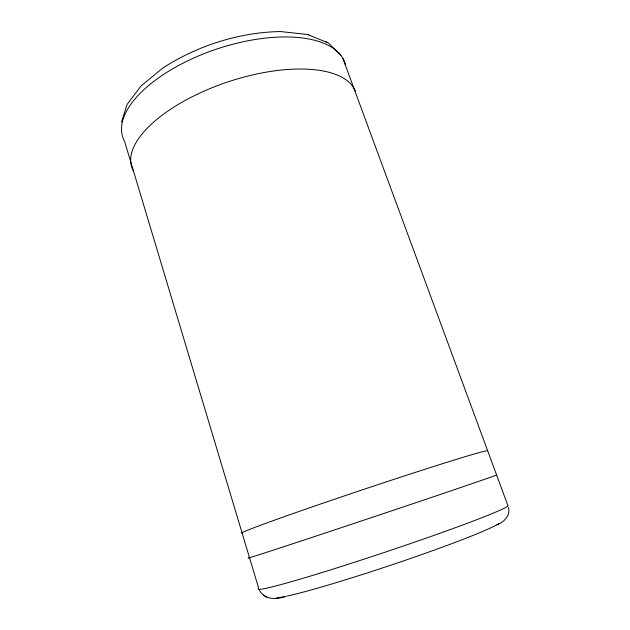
<?xml version="1.0" encoding="UTF-8"?>
<svg xmlns="http://www.w3.org/2000/svg" width="630" height="630" viewBox="0 0 630 630"><rect width="100%" height="100%" fill="white"/><g stroke="black" fill="none" stroke-linecap="round" stroke-linejoin="round"><path stroke-width="0.94" d="M121.543 121.992L127.079 104.462L140.963 86.026L162.989 67.867C197.985 45.541 238.794 32.406 280.389 31.539L307.322 34.461L328.325 42.942L340.657 54.944M496.881 524.94C503.732 522.238 510.702 515.623 508.52 507.599M285.075 596.626C276.09 599.768 263.844 599.831 259.276 589.861M307.322 34.461L308.369 34.87M326.041 41.816L327.23 42.281M263.419 595.011L266.624 597.082M342.838 58.338L508.032 505.937A131.812 5.324 -18.5 0 1 373.905 555.904A131.812 5.324 -18.5 0 1 258.686 588.27L124.567 141.325A117.125 53.896 -18.5 0 1 213.838 50.038A117.125 53.896 -18.5 0 1 345.405 64.488M242.164 533.216A130.001 2.78 -18.5 0 1 353.044 492.967A130.001 2.78 -18.5 0 1 487.628 450.67M496.629 475.044A130.796 0.772 -18.5 0 1 362.234 520.695A130.796 0.772 -18.5 0 1 249.448 557.503M133.473 171.021A118.094 50.424 -18.5 0 1 222.146 83.9A118.094 50.424 -18.5 0 1 355.47 91.452M498.928 523.53A119.416 6.473 -18.5 0 1 404.24 560.637A119.416 6.473 -18.5 0 1 286.595 596.185M285.327 596.452A119.416 6.473 -18.5 0 1 276.357 597.831"/></g></svg>
